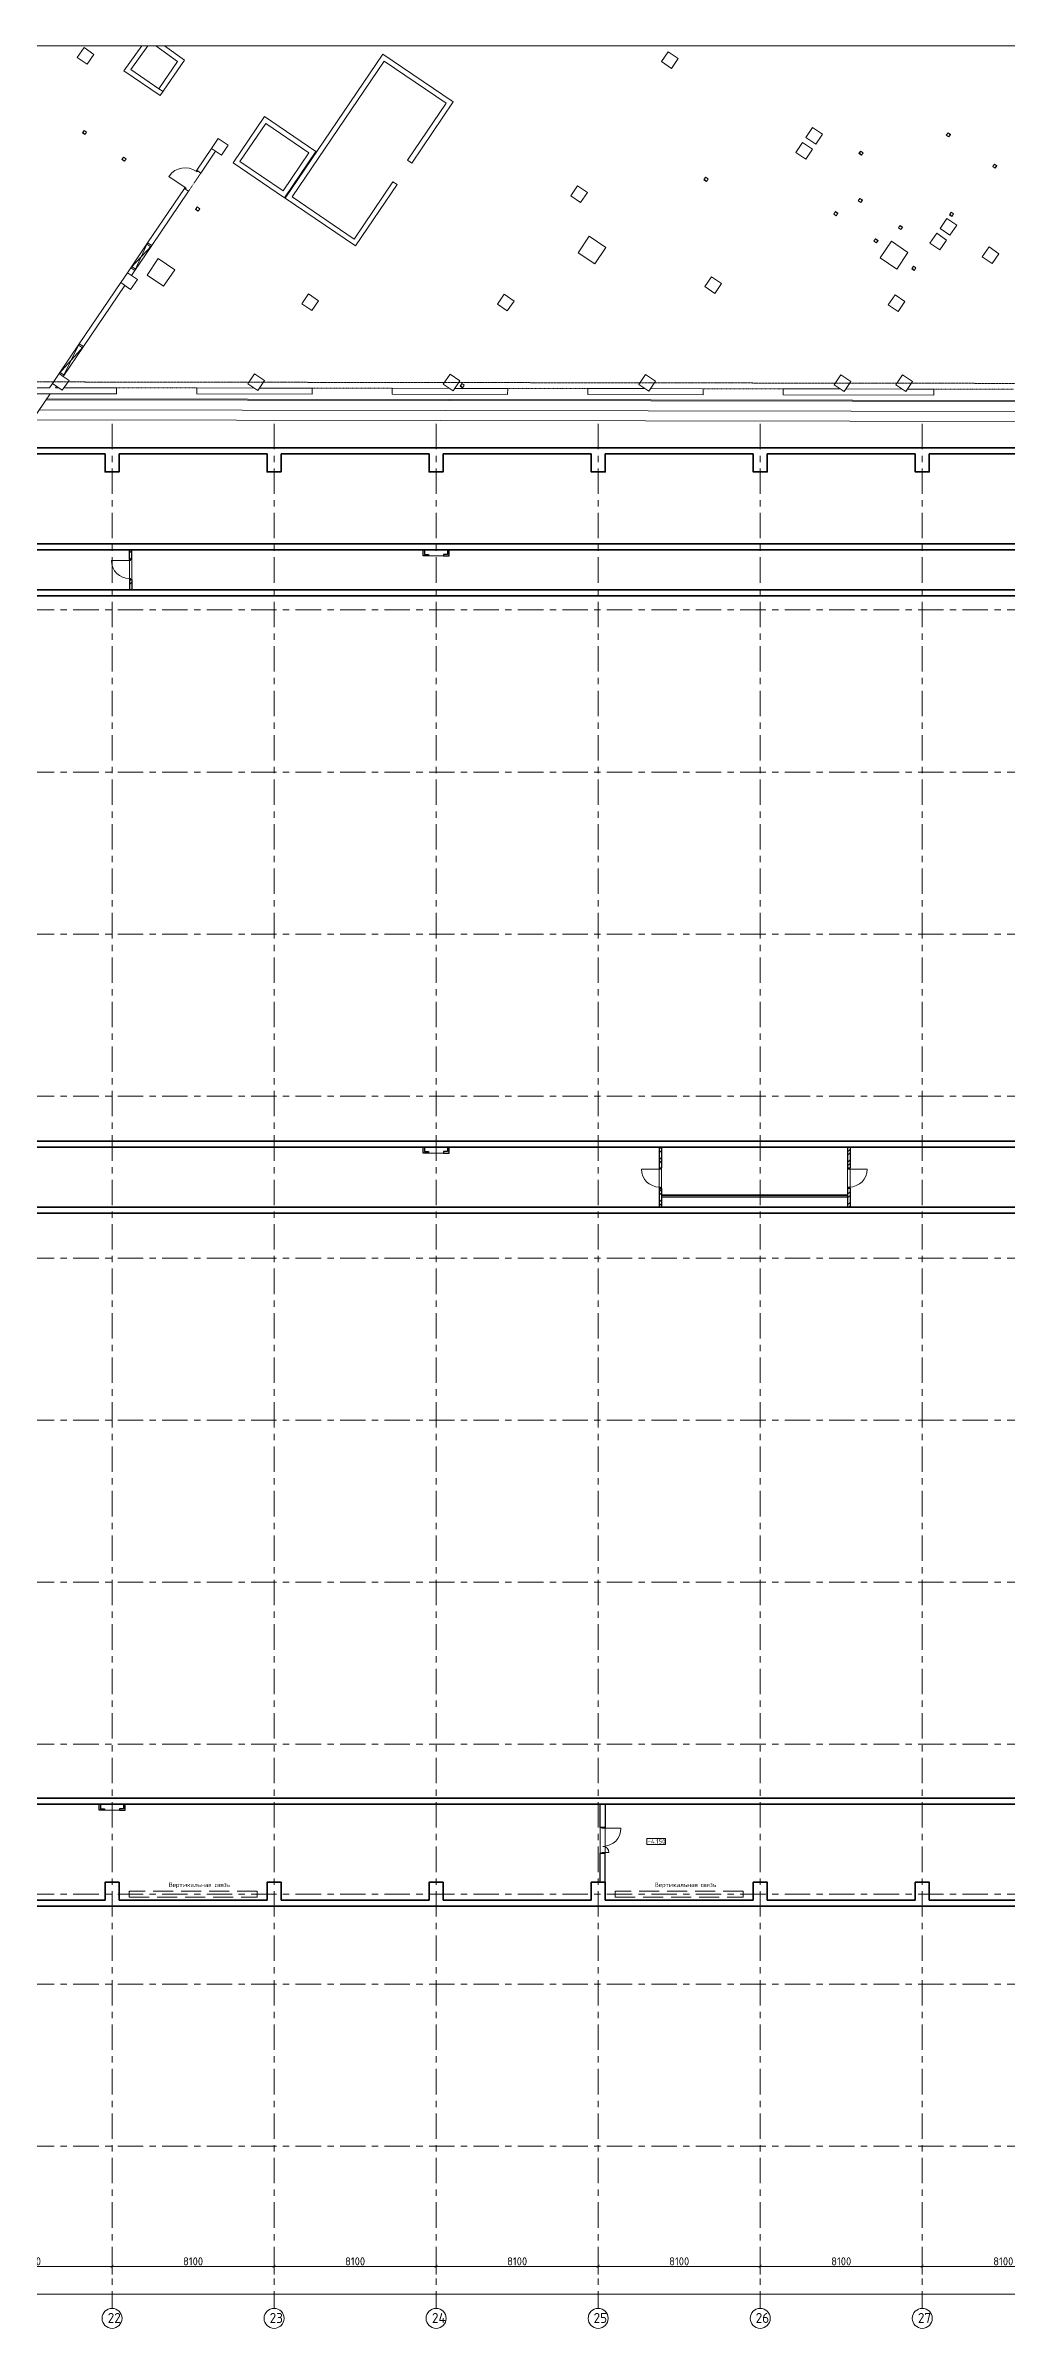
# Model space of a CAD drawing. Header units: millimetres. Extents: x -813692 to 807431, y 0 to 1813163.
# Drawn here: x -76926 to -28907, y 774278 to 888386 of the extents above; entities that cross this region are included whole.
import ezdxf

# ---------------------------------------------------------------- set-up
doc = ezdxf.new("R2010")
doc.units = ezdxf.units.MM
for name, pattern in [('__Линия сетки__ш12_5 п3_0 ш3_0 п3_0_', [21.5, 12.5, -3, 3, -3]), ('KRST_Штрих__ш0_5 п0_5_', [1.0584, 0.5292, -0.5292]), ('KRST_Штрих__ш3_0 п3_0_', [6, 3, -3]), ('ГОСТ 2.303 4', [7, 5, -2, 0]), ('Линия сетки', [22.225, 12.7, -3.175, 3.175, -3.175])]:
    doc.linetypes.add(name, pattern=pattern)
for name, color, linetype, lineweight in [('A-ANNO-DIMS', 7, 'Continuous', 9), ('KR_0.35', 252, 'Continuous', 35), ('KR_punk', 252, 'ГОСТ 2.303 4', 0), ('S-GRID', 252, 'Continuous', 9), ('АР_двери', 252, 'Continuous', 0), ('АР_кирпич120', 252, 'Continuous', 30), ('АР_кирпич250', 252, 'Continuous', 30), ('АР_кирпичные перегородки 120', 252, 'Continuous', 30), ('АР_монолит', 252, 'Continuous', 50), ('АР_Отметка на плане', 252, 'Continuous', 15), ('АР_Площади', 252, 'Continuous', 0), ('АР_тонкая линия', 252, 'Continuous', 5)]:
    doc.layers.add(name, color=color, linetype=linetype, lineweight=lineweight)
doc.layers.add('АР_обшивка коробов', color=252, linetype='Continuous')
doc.styles.add('GOST 2.304', font='')
doc.styles.get('GOST 2.304').set_extended_font_data('GOST Common')
doc.dimstyles.new('М-200', dxfattribs={"dimtxt": 400, "dimasz": 160, "dimexe": 200, "dimexo": 400, "dimgap": 50, "dimtad": 1, "dimdec": 0, "dimzin": 0, "dimdsep": 46, "dimtxsty": 'GOST 2.304', "dimblk": 'ARCHTICK', "dimcen": 180, "dimdle": 200, "dimadec": 0, "dimazin": 0, "dimtfac": 1, "dimtdec": 0, "dimtmove": 1, "dimatfit": 0, "dimfxl": 1, "dimtolj": 1, "dimtzin": 0, "dimarcsym": 0})
pattern_1 = [(45, (-2041.95, 1181845.07), (-265.16504, 265.16504), []), (45, (-1865.17, 1181845.07), (-265.16504, 265.16504), [])]

# ---------------------------------------------------------------- blocks, each defined once
blk = doc.blocks.new('КР_подвал')
at = {"layer": 'KR_0.35', "ltscale": 200}
for points in [[(2001, 17018), (47620, 84650), (238650, 84650)], [(156000, 84350), (163400, 84350)], [(163400, 84350), (163400, 83450), (164100, 83450), (164100, 84350)], [(164100, 84350), (171500, 84350)], [(171500, 84350), (171500, 83450), (172200, 83450), (172200, 84350)], [(172200, 84350), (179600, 84350)], [(179600, 84350), (179600, 83450), (180300, 83450), (180300, 84350)], [(180300, 84350), (187700, 84350)], [(187700, 84350), (187700, 83450), (188400, 83450), (188400, 84350)], [(188400, 84350), (195800, 84350)], [(195800, 84350), (195800, 83450), (196500, 83450), (196500, 84350)], [(196500, 84350), (203900, 84350)], [(203900, 84350), (203900, 83450), (204600, 83450), (204600, 84350)], [(204600, 84350), (212000, 84350)], [(135200, 79850), (224700, 79850)], [(135200, 79550), (224700, 79550)], [(135200, 75250), (139500, 75250), (139500, 77250), (224700, 77250)], [(139200, 77550), (224700, 77550)], [(134900, 49700), (225000, 49700)], [(135200, 50000), (224700, 50000)], [(62000, 46700), (238600, 46700)], [(62300, 46400), (238300, 46400)], [(62300, 17150), (233501, 17150), (233501, 33250), (238300, 33250)], [(62000, 16850), (233801, 16850)], [(164100, 12050), (164100, 12950), (163400, 12950), (163400, 12050)], [(172200, 12050), (172200, 12950), (171500, 12950), (171500, 12050)], [(180300, 12050), (180300, 12950), (179600, 12950), (179600, 12050)], [(188400, 12050), (188400, 12950), (187700, 12950), (187700, 12050)], [(196500, 12050), (196500, 12950), (195800, 12950), (195800, 12050)], [(204600, 12050), (204600, 12950), (203900, 12950), (203900, 12050)], [(137700, 11750), (222200, 11750)], [(156000, 12050), (163400, 12050)], [(164100, 12050), (171500, 12050)], [(172200, 12050), (179600, 12050)], [(180300, 12050), (187700, 12050)], [(188400, 12050), (195800, 12050)], [(196500, 12050), (203900, 12050)], [(204600, 12050), (212000, 12050)]]:
    blk.add_lwpolyline(points, dxfattribs=at)
at = {"layer": 'KR_punk', "ltscale": 200}
for points in [[(164600, 12200), (171000, 12200), (171000, 12500), (164600, 12500)], [(188900, 12200), (195300, 12200), (195300, 12500), (188900, 12500)]]:
    blk.add_lwpolyline(points, close=True, dxfattribs=at)
at = {"layer": 'АР_тонкая линия', "char_height": 220, "attachment_point": 7, "style": 'GOST 2.304'}
for insert in [(166578, 12654), (190878, 12654)]:
    blk.add_mtext('Вертикальная связь', dxfattribs=dict(at, insert=insert))
blk = doc.blocks.new('_ArchTick')
at = {"color": 0, "linetype": 'ByBlock', "const_width": 0.15}
blk.add_lwpolyline([(-0.5, -0.5), (0.5, 0.5)], dxfattribs=at)
blk = doc.blocks.new('*D54')
at = {"layer": 'A-ANNO-DIMS', "color": 0, "lineweight": -2, "transparency": 16777216}
for p, q in [((-404804, -221203), (-165504, -221203)), ((-404604, -221462), (-404604, -221403)), ((-165704, -221462), (-165704, -221403))]:
    blk.add_line(p, q, dxfattribs=at)
at = {"layer": 'Defpoints', "color": 0, "lineweight": 30, "transparency": 16777216}
for p in [(-404604, -221062), (-165704, -221062), (-165704, -221203)]:
    blk.add_point(p, dxfattribs=at)
at = {"layer": 'A-ANNO-DIMS', "color": 0, "lineweight": -2, "transparency": 16777216, "xscale": 160, "yscale": 160, "zscale": 160, "rotation": 180}
blk.add_blockref('_ArchTick', (-404604, -221203), dxfattribs=at)
at = {"layer": 'A-ANNO-DIMS', "color": 0, "lineweight": -2, "transparency": 16777216, "xscale": 160, "yscale": 160, "zscale": 160}
blk.add_blockref('_ArchTick', (-165704, -221203), dxfattribs=at)
at = {"layer": 'A-ANNO-DIMS', "color": 0, "transparency": 16777216, "insert": (-285154, -220953), "char_height": 400, "width": 850.41, "attachment_point": 5, "style": 'GOST 2.304'}
blk.add_mtext('\\A1;238900', dxfattribs=at)
blk = doc.blocks.new('*D74')
at = {"layer": 'A-ANNO-DIMS', "color": 0, "lineweight": -2, "transparency": 16777216}
for p, q in [((-248904, -219804), (-240404, -219804)), ((-248704, -220206), (-248704, -219604)), ((-240604, -220206), (-240604, -219604))]:
    blk.add_line(p, q, dxfattribs=at)
at = {"layer": 'Defpoints', "color": 0, "lineweight": 30, "transparency": 16777216}
for p in [(-240604, -219804), (-248704, -220606), (-240604, -220606)]:
    blk.add_point(p, dxfattribs=at)
at = {"layer": 'A-ANNO-DIMS', "color": 0, "lineweight": -2, "transparency": 16777216, "xscale": 160, "yscale": 160, "zscale": 160, "rotation": 180}
blk.add_blockref('_ArchTick', (-248704, -219804), dxfattribs=at)
at = {"layer": 'A-ANNO-DIMS', "color": 0, "lineweight": -2, "transparency": 16777216, "xscale": 160, "yscale": 160, "zscale": 160}
blk.add_blockref('_ArchTick', (-240604, -219804), dxfattribs=at)
at = {"layer": 'A-ANNO-DIMS', "color": 0, "transparency": 16777216, "insert": (-244654, -219554), "char_height": 400, "width": 2.79, "attachment_point": 5, "style": 'GOST 2.304'}
blk.add_mtext('\\A1;8100', dxfattribs=at)
blk = doc.blocks.new('*D75')
at = {"layer": 'A-ANNO-DIMS', "color": 0, "lineweight": -2, "transparency": 16777216}
for p, q in [((-240804, -219804), (-232304, -219804)), ((-240604, -220206), (-240604, -219604)), ((-232504, -220206), (-232504, -219604))]:
    blk.add_line(p, q, dxfattribs=at)
at = {"layer": 'Defpoints', "color": 0, "lineweight": 30, "transparency": 16777216}
for p in [(-232504, -219804), (-240604, -220606), (-232504, -220606)]:
    blk.add_point(p, dxfattribs=at)
at = {"layer": 'A-ANNO-DIMS', "color": 0, "lineweight": -2, "transparency": 16777216, "xscale": 160, "yscale": 160, "zscale": 160, "rotation": 180}
blk.add_blockref('_ArchTick', (-240604, -219804), dxfattribs=at)
at = {"layer": 'A-ANNO-DIMS', "color": 0, "lineweight": -2, "transparency": 16777216, "xscale": 160, "yscale": 160, "zscale": 160}
blk.add_blockref('_ArchTick', (-232504, -219804), dxfattribs=at)
at = {"layer": 'A-ANNO-DIMS', "color": 0, "transparency": 16777216, "insert": (-236554, -219554), "char_height": 400, "width": 2.79, "attachment_point": 5, "style": 'GOST 2.304'}
blk.add_mtext('\\A1;8100', dxfattribs=at)
blk = doc.blocks.new('*D76')
at = {"layer": 'A-ANNO-DIMS', "color": 0, "lineweight": -2, "transparency": 16777216}
for p, q in [((-232704, -219804), (-224204, -219804)), ((-232504, -220206), (-232504, -219604)), ((-224404, -220206), (-224404, -219604))]:
    blk.add_line(p, q, dxfattribs=at)
at = {"layer": 'Defpoints', "color": 0, "lineweight": 30, "transparency": 16777216}
for p in [(-224404, -219804), (-232504, -220606), (-224404, -220606)]:
    blk.add_point(p, dxfattribs=at)
at = {"layer": 'A-ANNO-DIMS', "color": 0, "lineweight": -2, "transparency": 16777216, "xscale": 160, "yscale": 160, "zscale": 160, "rotation": 180}
blk.add_blockref('_ArchTick', (-232504, -219804), dxfattribs=at)
at = {"layer": 'A-ANNO-DIMS', "color": 0, "lineweight": -2, "transparency": 16777216, "xscale": 160, "yscale": 160, "zscale": 160}
blk.add_blockref('_ArchTick', (-224404, -219804), dxfattribs=at)
at = {"layer": 'A-ANNO-DIMS', "color": 0, "transparency": 16777216, "insert": (-228454, -219554), "char_height": 400, "width": 2.79, "attachment_point": 5, "style": 'GOST 2.304'}
blk.add_mtext('\\A1;8100', dxfattribs=at)
blk = doc.blocks.new('*D77')
at = {"layer": 'A-ANNO-DIMS', "color": 0, "lineweight": -2, "transparency": 16777216}
for p, q in [((-224604, -219804), (-216104, -219804)), ((-224404, -220206), (-224404, -219604)), ((-216304, -220206), (-216304, -219604))]:
    blk.add_line(p, q, dxfattribs=at)
at = {"layer": 'Defpoints', "color": 0, "lineweight": 30, "transparency": 16777216}
for p in [(-216304, -219804), (-224404, -220606), (-216304, -220606)]:
    blk.add_point(p, dxfattribs=at)
at = {"layer": 'A-ANNO-DIMS', "color": 0, "lineweight": -2, "transparency": 16777216, "xscale": 160, "yscale": 160, "zscale": 160, "rotation": 180}
blk.add_blockref('_ArchTick', (-224404, -219804), dxfattribs=at)
at = {"layer": 'A-ANNO-DIMS', "color": 0, "lineweight": -2, "transparency": 16777216, "xscale": 160, "yscale": 160, "zscale": 160}
blk.add_blockref('_ArchTick', (-216304, -219804), dxfattribs=at)
at = {"layer": 'A-ANNO-DIMS', "color": 0, "transparency": 16777216, "insert": (-220354, -219554), "char_height": 400, "width": 2.79, "attachment_point": 5, "style": 'GOST 2.304'}
blk.add_mtext('\\A1;8100', dxfattribs=at)
blk = doc.blocks.new('*D78')
at = {"layer": 'A-ANNO-DIMS', "color": 0, "lineweight": -2, "transparency": 16777216}
for p, q in [((-216504, -219804), (-208004, -219804)), ((-216304, -220206), (-216304, -219604)), ((-208204, -220206), (-208204, -219604))]:
    blk.add_line(p, q, dxfattribs=at)
at = {"layer": 'Defpoints', "color": 0, "lineweight": 30, "transparency": 16777216}
for p in [(-208204, -219804), (-216304, -220606), (-208204, -220606)]:
    blk.add_point(p, dxfattribs=at)
at = {"layer": 'A-ANNO-DIMS', "color": 0, "lineweight": -2, "transparency": 16777216, "xscale": 160, "yscale": 160, "zscale": 160, "rotation": 180}
blk.add_blockref('_ArchTick', (-216304, -219804), dxfattribs=at)
at = {"layer": 'A-ANNO-DIMS', "color": 0, "lineweight": -2, "transparency": 16777216, "xscale": 160, "yscale": 160, "zscale": 160}
blk.add_blockref('_ArchTick', (-208204, -219804), dxfattribs=at)
at = {"layer": 'A-ANNO-DIMS', "color": 0, "transparency": 16777216, "insert": (-212254, -219554), "char_height": 400, "width": 2.79, "attachment_point": 5, "style": 'GOST 2.304'}
blk.add_mtext('\\A1;8100', dxfattribs=at)
blk = doc.blocks.new('*D79')
at = {"layer": 'A-ANNO-DIMS', "color": 0, "lineweight": -2, "transparency": 16777216}
for p, q in [((-208404, -219804), (-199904, -219804)), ((-208204, -220206), (-208204, -219604)), ((-200104, -220206), (-200104, -219604))]:
    blk.add_line(p, q, dxfattribs=at)
at = {"layer": 'Defpoints', "color": 0, "lineweight": 30, "transparency": 16777216}
for p in [(-200104, -219804), (-208204, -220606), (-200104, -220606)]:
    blk.add_point(p, dxfattribs=at)
at = {"layer": 'A-ANNO-DIMS', "color": 0, "lineweight": -2, "transparency": 16777216, "xscale": 160, "yscale": 160, "zscale": 160, "rotation": 180}
blk.add_blockref('_ArchTick', (-208204, -219804), dxfattribs=at)
at = {"layer": 'A-ANNO-DIMS', "color": 0, "lineweight": -2, "transparency": 16777216, "xscale": 160, "yscale": 160, "zscale": 160}
blk.add_blockref('_ArchTick', (-200104, -219804), dxfattribs=at)
at = {"layer": 'A-ANNO-DIMS', "color": 0, "transparency": 16777216, "insert": (-204154, -219554), "char_height": 400, "width": 2.79, "attachment_point": 5, "style": 'GOST 2.304'}
blk.add_mtext('\\A1;8100', dxfattribs=at)
blk = doc.blocks.new('*D80')
at = {"layer": 'A-ANNO-DIMS', "color": 0, "lineweight": -2, "transparency": 16777216}
for p, q in [((-200304, -219804), (-191804, -219804)), ((-200104, -220206), (-200104, -219604)), ((-192004, -220206), (-192004, -219604))]:
    blk.add_line(p, q, dxfattribs=at)
at = {"layer": 'Defpoints', "color": 0, "lineweight": 30, "transparency": 16777216}
for p in [(-192004, -219804), (-200104, -220606), (-192004, -220606)]:
    blk.add_point(p, dxfattribs=at)
at = {"layer": 'A-ANNO-DIMS', "color": 0, "lineweight": -2, "transparency": 16777216, "xscale": 160, "yscale": 160, "zscale": 160, "rotation": 180}
blk.add_blockref('_ArchTick', (-200104, -219804), dxfattribs=at)
at = {"layer": 'A-ANNO-DIMS', "color": 0, "lineweight": -2, "transparency": 16777216, "xscale": 160, "yscale": 160, "zscale": 160}
blk.add_blockref('_ArchTick', (-192004, -219804), dxfattribs=at)
at = {"layer": 'A-ANNO-DIMS', "color": 0, "transparency": 16777216, "insert": (-196054, -219554), "char_height": 400, "width": 2.79, "attachment_point": 5, "style": 'GOST 2.304'}
blk.add_mtext('\\A1;8100', dxfattribs=at)
blk = doc.blocks.new('Д-1300-ДП-П')
at = {"layer": 'АР_двери'}
for points in [[(-488.5, -185), (-488.5, 715)], [(711.5, -185), (711.5, 115)], [(-488.5, -185), (-538.5, -185), (-538.5, -235), (-488.5, -235), (-488.5, -185)], [(761.5, -185), (711.5, -185), (711.5, -235), (761.5, -235), (761.5, -185)]]:
    blk.add_lwpolyline(points, dxfattribs=at)
for centre, radius, start, end in [((-488.5, -185), 900, 0, 90), ((711.5, -185), 300, 90, 180)]:
    blk.add_arc(centre, radius, start, end, dxfattribs=at)
blk = doc.blocks.new('Д-1000-ОП-Л')
at = {"layer": 'АР_двери'}
for points in [[(-318.5, -560), (-318.5, 340)], [(-1268.5, -560), (-1218.5, -560), (-1218.5, -610), (-1268.5, -610), (-1268.5, -560)], [(-318.5, -560), (-268.5, -560), (-268.5, -610), (-318.5, -610), (-318.5, -560)]]:
    blk.add_lwpolyline(points, dxfattribs=at)
blk.add_arc((-318.5, -560), 900, 90, 180, dxfattribs=at)
blk = doc.blocks.new('Д-1000-ОП-П')
at = {"layer": 'АР_двери'}
for points in [[(-1699.5, -550), (-1699.5, 350)], [(-1699.5, -550), (-1749.5, -550), (-1749.5, -600), (-1699.5, -600), (-1699.5, -550)], [(-749.5, -550), (-799.5, -550), (-799.5, -600), (-749.5, -600), (-749.5, -550)]]:
    blk.add_lwpolyline(points, dxfattribs=at)
blk.add_arc((-1699.5, -550), 900, 0, 90, dxfattribs=at)
blk = doc.blocks.new('Оси200')
at = {"layer": 'S-GRID', "linetype": 'Линия сетки', "ltscale": 100}
for points in [[(-240603.6, -127703.3), (-240603.8, -221903.3)], [(-232503.6, -127703.3), (-232503.8, -221903.3)], [(-224403.6, -127703.3), (-224403.8, -221903.3)], [(-216303.6, -127703.3), (-216303.8, -221903.3)], [(-208203.6, -127703.3), (-208203.8, -221903.3)], [(-200103.6, -127703.3), (-200103.8, -221903.3)], [(-165703.8, -128903.8), (-412703.7, -128903.3)], [(-165703.8, -137003.8), (-412703.7, -137003.3)], [(-165703.8, -145104.1), (-412703.7, -145103.6)], [(-165703.8, -153204.1), (-412703.7, -153203.6)], [(-165703.8, -161304.1), (-412703.7, -161303.6)], [(-165703.8, -169404.1), (-412703.7, -169403.6)], [(-165703.8, -177504.1), (-412703.7, -177503.6)], [(-165703.8, -185604.1), (-412703.7, -185603.6)], [(-165703.8, -193704.1), (-412703.7, -193703.6)], [(-165703.8, -201204.1), (-412703.7, -201203.6)], [(-165703.8, -205704.1), (-412703.7, -205703.6)], [(-165703.8, -213803.7), (-412703.7, -213803.6)]]:
    blk.add_lwpolyline(points, dxfattribs=at)
at = {"layer": 'S-GRID'}
for centre in [(-240603.8, -222403.6), (-232503.8, -222403.6), (-224403.8, -222403.6), (-216303.8, -222403.6), (-208203.8, -222403.6), (-200103.8, -222403.6)]:
    blk.add_circle(centre, 500, dxfattribs=at)
at = {"layer": 'S-GRID', "char_height": 500, "attachment_point": 5, "rotation": 359.9, "style": 'GOST 2.304'}
for s, insert in [('22', (-240493.3, -222384)), ('23', (-232393.3, -222383.9)), ('24', (-224268.3, -222384)), ('25', (-216193.3, -222383.9)), ('26', (-208093.3, -222384)), ('27', (-199992, -222383.9))]:
    blk.add_mtext(s, dxfattribs=dict(at, insert=insert))
at = {"layer": 'A-ANNO-DIMS'}
for base, p1, p2, picture, middle in [((-240603.8, -219803.6), (-248703.8, -220606.3), (-240603.8, -220606.3), '*D74', (-244653.8, -219553.6)), ((-232503.8, -219803.6), (-240603.8, -220606.3), (-232503.8, -220606.3), '*D75', (-236553.8, -219553.6)), ((-224403.8, -219803.6), (-232503.8, -220606.3), (-224403.8, -220606.3), '*D76', (-228453.8, -219553.6)), ((-216303.8, -219803.6), (-224403.8, -220606.4), (-216303.8, -220606.4), '*D77', (-220353.8, -219553.6)), ((-208203.8, -219803.6), (-216303.8, -220606.4), (-208203.8, -220606.4), '*D78', (-212253.8, -219553.6)), ((-200103.8, -219803.7), (-208203.8, -220606.4), (-200103.8, -220606.4), '*D79', (-204153.8, -219553.7)), ((-192003.8, -219803.7), (-200103.8, -220606.4), (-192003.8, -220606.4), '*D80', (-196053.8, -219553.7)), ((-165703.8, -221203.3), (-404603.8, -221061.9), (-165703.8, -221062.3), '*D54', (-285153.8, -220953.3))]:
    dim = blk.add_linear_dim(base=base, p1=p1, p2=p2, dimstyle='М-200', dxfattribs=at)
    dim.commit()
    dim.dimension.update_dxf_attribs({"geometry": picture, "text_midpoint": middle})

msp = doc.modelspace()

# ---------------------------------------------------------------- hatches: boundary and pattern name
at = {"layer": 'АР_кирпичные перегородки 120', "lineweight": 0}
h = msp.add_hatch(dxfattribs=at)
h.set_pattern_fill('ANSI32', color=256, scale=1000)
h.set_pattern_definition([(45, (-1241.95, 1181845.07), (-265.16504, 265.16504), []), (45, (-1065.17, 1181845.07), (-265.16504, 265.16504), [])])
h.paths.add_polyline_path([(-72620.1, 861692.3), (-72740.1, 861692.3), (-72740.1, 861177.6), (-72620.1, 861177.6)])
h.paths.add_polyline_path([(-72620.1, 863177.6), (-72740.1, 863177.6), (-72740.1, 862692.3), (-72690.1, 862692.3), (-72620.1, 862692.3)])
h = msp.add_hatch(dxfattribs=at)
h.set_pattern_fill('ANSI32', color=256, scale=1000)
h.set_pattern_definition(pattern_1)
h.paths.add_polyline_path([(-46138.7, 831267.6), (-46258.7, 831267.6), (-46258.7, 830327.6), (-46138.7, 830327.6)])
h.paths.add_polyline_path([(-46138.7, 833327.6), (-46258.7, 833327.6), (-46258.7, 832297.6), (-46138.7, 832297.6)])
h = msp.add_hatch(dxfattribs=at)
h.set_pattern_fill('ANSI32', color=256, scale=1000)
h.set_pattern_definition(pattern_1)
h.paths.add_polyline_path([(-36838.9, 832297.6), (-36718.9, 832297.6), (-36718.9, 833327.6), (-36838.9, 833327.6)])
h.paths.add_polyline_path([(-36718.9, 831267.6), (-36838.9, 831267.6), (-36838.9, 830327.7), (-36718.9, 830327.7)])
at = {"layer": 'АР_тонкая линия'}
for points in [[(-31698.6, 883946.5), (-31822.8, 884030.6), (-31733.3, 883939.8), (-31782.7, 883822.3)], [(-29381.5, 882378.5), (-29505.7, 882462.6), (-29416.2, 882371.8), (-29465.5, 882254.3)], [(-37328.8, 880009), (-37453, 880093.1), (-37363.5, 880002.3), (-37412.9, 879884.8)], [(-36097.6, 880669.9), (-36221.8, 880754), (-36132.3, 880663.3), (-36181.6, 880545.7)], [(-35316.3, 878647.1), (-35440.5, 878731.2), (-35351, 878640.4), (-35400.3, 878522.9)], [(-34093.6, 879313.9), (-34217.8, 879397.9), (-34128.3, 879307.2), (-34177.6, 879189.6)]]:
    msp.add_hatch(color=256, dxfattribs=at).paths.add_polyline_path(points, flags=0)

# ---------------------------------------------------------------- linework, layer by layer
at = {"layer": 'АР_кирпич120', "color": 1}
for p, q in [((-46258.7, 833327.6), (-46258.7, 832297.6)), ((-46138.7, 833327.6), (-46138.7, 832297.6)), ((-36838.9, 832297.6), (-36718.9, 832297.6)), ((-46258.7, 831267.6), (-46258.7, 830327.6)), ((-46138.7, 831267.6), (-46138.7, 830327.6)), ((-36838.9, 831267.6), (-36718.9, 831267.6))]:
    msp.add_line(p, q, dxfattribs=at)
at = {"layer": 'АР_кирпич120'}
for points in [[(-72740.1, 862692.3), (-72740.1, 863177.6)], [(-72620.1, 862692.3), (-72740.1, 862692.3)], [(-72620.1, 862692.3), (-72620.1, 863177.6)], [(-72740.1, 861692.3), (-72740.1, 861177.6)], [(-72740.1, 861692.3), (-72620.1, 861692.3)], [(-72620.1, 861692.3), (-72620.1, 861177.6)]]:
    msp.add_lwpolyline(points, dxfattribs=at)
at = {"layer": 'АР_кирпич120', "color": 1}
for points in [[(-46258.7, 832297.6), (-46138.7, 832297.6)], [(-46258.7, 831267.6), (-46138.7, 831267.6)]]:
    msp.add_lwpolyline(points, dxfattribs=at)
at = {"layer": 'АР_кирпич250'}
for p, q in [((-49208.7, 796577.6), (-49208.7, 798027.6)), ((-49208.7, 798027.6), (-48958.7, 798027.6)), ((-48958.7, 796577.6), (-48958.7, 798027.6))]:
    msp.add_line(p, q, dxfattribs=at)
msp.add_lwpolyline([(-49208.7, 800477.6), (-48958.7, 800477.6), (-48958.7, 799317.6), (-49208.7, 799317.6)], close=True, dxfattribs=at)
at = {"layer": 'АР_кирпичные перегородки 120'}
for points in [[(-36838.9, 833327.6), (-36838.9, 832297.6)], [(-36718.9, 833327.6), (-36718.9, 832297.6)], [(-36838.9, 831267.6), (-36838.9, 830327.7)], [(-36718.9, 831267.6), (-36718.9, 830327.7)]]:
    msp.add_lwpolyline(points, dxfattribs=at)
at = {"layer": 'АР_обшивка коробов', "lineweight": 30}
for points in [[(-57783.7, 862877.6), (-58058.7, 862877.6), (-58058.7, 863177.7), (-57983.7, 863177.7), (-57983.7, 862952.7), (-57783.7, 862952.7), (-57783.7, 862877.6)], [(-57033.9, 862877.6), (-56758.9, 862877.6), (-56758.9, 863177.7), (-56833.9, 863177.7), (-56833.9, 862952.7), (-57033.9, 862952.7), (-57033.9, 862877.6)], [(-57783.5, 833027.6), (-58058.5, 833027.6), (-58058.5, 833327.7), (-57983.5, 833327.7), (-57983.5, 833102.7), (-57783.5, 833102.7), (-57783.5, 833027.6)], [(-57033.8, 833027.6), (-56758.8, 833027.6), (-56758.8, 833327.7), (-56833.8, 833327.7), (-56833.8, 833102.7), (-57033.8, 833102.7), (-57033.8, 833027.6)], [(-73983.6, 800177.6), (-74258.6, 800177.6), (-74258.6, 800477.7), (-74183.6, 800477.7), (-74183.6, 800252.7), (-73983.6, 800252.7), (-73983.6, 800177.6)], [(-73233.8, 800177.6), (-72958.8, 800177.6), (-72958.8, 800477.7), (-73033.8, 800477.7), (-73033.8, 800252.7), (-73233.8, 800252.7), (-73233.8, 800177.6)]]:
    msp.add_lwpolyline(points, dxfattribs=at)
at = {"layer": 'АР_обшивка коробов'}
for points in [[(-36839, 830927.6), (-46138.7, 830927.6)], [(-36839, 830915.1), (-46138.7, 830915.1)], [(-36839, 830902.6), (-46138.7, 830902.6)], [(-36839, 830827.6), (-46138.7, 830827.6)]]:
    msp.add_lwpolyline(points, dxfattribs=at)
at = {"layer": 'АР_Отметка на плане'}
msp.add_lwpolyline([(-46878.8, 798764.3), (-45939.1, 798764.3), (-45939.1, 798465.1), (-46878.8, 798465.1)], close=True, dxfattribs=at)
at = {"layer": 'АР_Площади', "ltscale": 0.5}
for points in [[(-102158.7, 863177.6), (-72740.1, 863177.6), (-72740.1, 861177.7), (-102158.7, 861177.7)], [(-72620.1, 863177.6), (-58058.7, 863177.7), (-58058.7, 862877.6), (-56758.9, 862877.6), (-56758.9, 863177.6), (-12658.6, 863177.6), (-12658.6, 861177.7), (-72620.1, 861177.7)], [(-105458.7, 833327.6), (-58058.5, 833327.6), (-58058.5, 833027.6), (-56758.8, 833027.6), (-56758.8, 833327.6), (-46258.7, 833327.6), (-46258.7, 830327.7), (-105458.7, 830327.7)], [(-46138.7, 833327.6), (-36839, 833327.6), (-36839, 830927.6), (-46138.7, 830927.6)], [(-36718.9, 833327.6), (-15558.5, 833327.6), (-15558.5, 833027.2), (-14258.8, 833027.2), (-14258.8, 833327.4), (991.3, 833327.6), (991.3, 830327.6), (-36718.9, 830327.6)]]:
    msp.add_lwpolyline(points, close=True, dxfattribs=at)
for points in [[(-102908.7, 800477.6), (-74258.6, 800477.7), (-74258.6, 800177.6), (-72958.8, 800177.6), (-72958.8, 800477.7), (-49208.7, 800477.6), (-49208.7, 796577.6), (-49658.6, 796577.6), (-49658.7, 795677.7), (-57058.7, 795677.7), (-57058.7, 796577.6), (-57758.6, 796577.6), (-57758.6, 795677.7), (-65158.6, 795677.7), (-65158.7, 796577.6), (-65858.6, 796577.6), (-65858.7, 795677.6), (-73258.6, 795677.6), (-73258.7, 796577.6), (-73958.6, 796577.6), (-73958.7, 795677.6), (-81358.6, 795677.7)], [(-48958.6, 795677.7), (-48958.6, 800477.6), (-25658.6, 800477.7)], [(-25358.7, 795677.7), (-32758.7, 795677.6), (-32758.7, 796577.6), (-33458.6, 796577.6), (-33458.7, 795677.7), (-40858.6, 795677.7), (-40858.6, 796577.6), (-41558.6, 796577.7), (-41558.7, 795677.6), (-48958.6, 795677.7)]]:
    msp.add_lwpolyline(points, dxfattribs=at)
at = {"layer": 'АР_тонкая линия'}
for p, q in [((-145034.3, 888370.4), (3541.9, 888386.5)), ((-75345.9, 887789.2), (-75009.6, 888286.1)), ((-75345.9, 887789.2), (-74849, 887452.9)), ((-75009.6, 888286.1), (-74512.7, 887949.8)), ((-74849, 887452.9), (-74512.7, 887949.8)), ((-72127.3, 888378.3), (-73020.7, 887121.3)), ((-72673.6, 887188.2), (-71815.4, 888378.3)), ((-71417.5, 888378.4), (-70340.9, 887602)), ((-69993.8, 887669), (-70991.9, 888378.4)), ((-64952, 880755.7), (-60076.2, 887961)), ((-60076.2, 887961), (-56556.4, 885579.2)), ((-45805.4, 888084.3), (-46141.6, 887587.4)), ((-45308.5, 887748.1), (-45805.4, 888084.3)), ((-71198.7, 885888.3), (-73020.7, 887121.3)), ((-72673.6, 887188.2), (-71265.6, 886235.5)), ((-71265.6, 886235.5), (-70340.9, 887602)), ((-69993.8, 887669), (-71198.7, 885888.3)), ((-60009.3, 887613.9), (-64604.9, 880822.6)), ((-56903.5, 885512.2), (-60009.3, 887613.9)), ((-46141.6, 887587.4), (-45644.7, 887251.2)), ((-45644.7, 887251.2), (-45308.5, 887748.1)), ((-71265.6, 886235.5), (-71265.6, 886235.5)), ((-71058.6, 886095.4), (-71265.6, 886235.5)), ((-56903.5, 885512.2), (-58837, 882655)), ((-56556.4, 885579.2), (-58630, 882514.9)), ((-67560.8, 882521.1), (-65991.6, 884840)), ((-65924.7, 884492.9), (-67213.7, 882588)), ((-65991.6, 884840), (-63424.2, 883102.7)), ((-63771.4, 883035.7), (-65924.7, 884492.9)), ((-75003.6, 884146.5), (-75087.6, 884022.3)), ((-75003.6, 884146.5), (-75087.6, 884022.3)), ((-75087.6, 884022.3), (-74963.4, 883938.2)), ((-75087.6, 884022.3), (-74963.4, 883938.2)), ((-75003.6, 884146.5), (-75052.9, 884028.9)), ((-75052.9, 884028.9), (-75003.6, 884146.5)), ((-75052.9, 884028.9), (-74963.4, 883938.2)), ((-74963.4, 883938.2), (-75052.9, 884028.9)), ((-74879.3, 884062.4), (-75003.6, 884146.5)), ((-74879.3, 884062.4), (-75003.6, 884146.5)), ((-74963.4, 883938.2), (-74879.3, 884062.4)), ((-74963.4, 883938.2), (-74879.3, 884062.4)), ((-68637.5, 883249.6), (-69374.5, 882160.6)), ((-68301.2, 883746.6), (-68637.5, 883249.6)), ((-68637.5, 883249.6), (-68140.6, 882913.4)), ((-67804.3, 883410.3), (-68301.2, 883746.6)), ((-68140.6, 882913.4), (-67804.3, 883410.3)), ((-39097, 883544.8), (-39433.2, 883047.9)), ((-38600.1, 883208.6), (-39097, 883544.8)), ((-38936.3, 882711.6), (-38600.1, 883208.6)), ((-38592.6, 884290.2), (-38928.8, 883793.3)), ((-38928.8, 883793.3), (-38431.9, 883457)), ((-38095.7, 883953.9), (-38592.6, 884290.2)), ((-38431.9, 883457), (-38095.7, 883953.9)), ((-31822.8, 884030.6), (-31906.9, 883906.4)), ((-31906.9, 883906.4), (-31782.7, 883822.3)), ((-31698.6, 883946.5), (-31822.8, 884030.6)), ((-31782.7, 883822.3), (-31698.6, 883946.5)), ((-73032.5, 882812.6), (-73116.5, 882688.4)), ((-73032.5, 882812.6), (-73116.5, 882688.4)), ((-73116.5, 882688.4), (-72992.3, 882604.4)), ((-73116.5, 882688.4), (-72992.3, 882604.4)), ((-73032.5, 882812.6), (-73081.8, 882695.1)), ((-73081.8, 882695.1), (-73032.5, 882812.6)), ((-73081.8, 882695.1), (-72992.3, 882604.4)), ((-72992.3, 882604.4), (-73081.8, 882695.1)), ((-72908.2, 882728.6), (-73032.5, 882812.6)), ((-72908.2, 882728.6), (-73032.5, 882812.6)), ((-72992.3, 882604.4), (-72908.2, 882728.6)), ((-72992.3, 882604.4), (-72908.2, 882728.6)), ((-69408.1, 882110.9), (-69374.5, 882160.6)), ((-69385.7, 882144), (-69408.1, 882110.9)), ((-69408.1, 882110.9), (-69358.4, 882077.2)), ((-69374.5, 882160.6), (-69385.7, 882144)), ((-69336, 882110.4), (-69385.7, 882144)), ((-69385.7, 882144), (-69336, 882110.4)), ((-69374.5, 882160.6), (-69167.4, 882020.4)), ((-69358.4, 882077.2), (-69336, 882110.4)), ((-69336, 882110.4), (-69324.8, 882126.9)), ((-69167.4, 882020.4), (-68430.4, 883109.5)), ((-64993.4, 880783.7), (-67560.8, 882521.1)), ((-67213.7, 882588), (-65060.4, 881130.9)), ((-65060.4, 881130.9), (-63771.4, 883035.7)), ((-63424.2, 883102.7), (-64993.4, 880783.7)), ((-58630, 882514.9), (-58837, 882655)), ((-39433.2, 883047.9), (-38936.3, 882711.6)), ((-36188.7, 883115.1), (-36272.7, 882990.9)), ((-36188.7, 883115.1), (-36272.7, 882990.9)), ((-36272.7, 882990.9), (-36148.5, 882906.8)), ((-36272.7, 882990.9), (-36148.5, 882906.8)), ((-36188.7, 883115.1), (-36238, 882997.5)), ((-36238, 882997.5), (-36188.7, 883115.1)), ((-36238, 882997.5), (-36148.5, 882906.8)), ((-36148.5, 882906.8), (-36238, 882997.5)), ((-36064.4, 883031), (-36188.7, 883115.1)), ((-36064.4, 883031), (-36188.7, 883115.1)), ((-36148.5, 882906.8), (-36064.4, 883031)), ((-36148.5, 882906.8), (-36064.4, 883031)), ((-29505.7, 882462.6), (-29589.7, 882338.4)), ((-29589.7, 882338.4), (-29465.5, 882254.3)), ((-29381.5, 882378.5), (-29505.7, 882462.6)), ((-29465.5, 882254.3), (-29381.5, 882378.5)), ((-69990.9, 881249.5), (-71832, 878528.9)), ((-69783.9, 881109.4), (-71624.9, 878388.8)), ((-69957.3, 881299.2), (-70769, 881848.5)), ((-69957.3, 881299.2), (-69990.9, 881249.5)), ((-69979.7, 881266.1), (-69990.9, 881249.5)), ((-69990.9, 881249.5), (-69783.9, 881109.4)), ((-69957.3, 881299.2), (-69979.7, 881266.1)), ((-69979.7, 881266.1), (-69930, 881232.5)), ((-69930, 881232.5), (-69979.7, 881266.1)), ((-69907.6, 881265.6), (-69957.3, 881299.2)), ((-69941.3, 881215.9), (-69930, 881232.5)), ((-69930, 881232.5), (-69907.6, 881265.6)), ((-59565.6, 881578.3), (-61499.1, 878721)), ((-61432.2, 878373.9), (-59358.6, 881438.2)), ((-59358.6, 881438.2), (-59565.6, 881578.3)), ((-50344.9, 881375.9), (-50681.2, 880879)), ((-49848, 881039.7), (-50344.9, 881375.9)), ((-50184.2, 880542.7), (-49848, 881039.7)), ((-43937.8, 881809.7), (-44021.9, 881685.5)), ((-43937.8, 881809.7), (-44021.9, 881685.5)), ((-44021.9, 881685.5), (-43897.7, 881601.4)), ((-44021.9, 881685.5), (-43897.7, 881601.4)), ((-43937.8, 881809.7), (-43987.2, 881692.2)), ((-43987.2, 881692.2), (-43937.8, 881809.7)), ((-43987.2, 881692.2), (-43897.7, 881601.4)), ((-43897.7, 881601.4), (-43987.2, 881692.2)), ((-43813.6, 881725.6), (-43937.8, 881809.7)), ((-43813.6, 881725.6), (-43937.8, 881809.7)), ((-43897.7, 881601.4), (-43813.6, 881725.6)), ((-43897.7, 881601.4), (-43813.6, 881725.6)), ((-69351.1, 880321.5), (-69435.2, 880197.3)), ((-69351.1, 880321.5), (-69435.2, 880197.3)), ((-69435.2, 880197.3), (-69311, 880113.2)), ((-69435.2, 880197.3), (-69311, 880113.2)), ((-69351.1, 880321.5), (-69400.5, 880204)), ((-69400.5, 880204), (-69351.1, 880321.5)), ((-69400.5, 880204), (-69311, 880113.2)), ((-69311, 880113.2), (-69400.5, 880204)), ((-69226.9, 880237.5), (-69351.1, 880321.5)), ((-69226.9, 880237.5), (-69351.1, 880321.5)), ((-69311, 880113.2), (-69226.9, 880237.5)), ((-69311, 880113.2), (-69226.9, 880237.5)), ((-61432.2, 878373.9), (-64952, 880755.7)), ((-64604.9, 880822.6), (-61499.1, 878721)), ((-50681.2, 880879), (-50184.2, 880542.7)), ((-37453, 880093.1), (-37537.1, 879968.8)), ((-37537.1, 879968.8), (-37412.9, 879884.8)), ((-37328.8, 880009), (-37453, 880093.1)), ((-37412.9, 879884.8), (-37328.8, 880009)), ((-36221.8, 880754), (-36305.9, 880629.8)), ((-36305.9, 880629.8), (-36181.6, 880545.7)), ((-36097.6, 880669.9), (-36221.8, 880754)), ((-36181.6, 880545.7), (-36097.6, 880669.9)), ((-31668.8, 880056.5), (-31752.8, 879932.3)), ((-31668.8, 880056.5), (-31752.8, 879932.3)), ((-31752.8, 879932.3), (-31628.6, 879848.2)), ((-31752.8, 879932.3), (-31628.6, 879848.2)), ((-31668.8, 880056.5), (-31718.1, 879939)), ((-31718.1, 879939), (-31668.8, 880056.5)), ((-31718.1, 879939), (-31628.6, 879848.2)), ((-31628.6, 879848.2), (-31718.1, 879939)), ((-31544.5, 879972.4), (-31668.8, 880056.5)), ((-31544.5, 879972.4), (-31668.8, 880056.5)), ((-31628.6, 879848.2), (-31544.5, 879972.4)), ((-31628.6, 879848.2), (-31544.5, 879972.4)), ((-49752.1, 878861.8), (-50312.5, 878033.6)), ((-48923.9, 878301.3), (-49752.1, 878861.8)), ((-35440.5, 878731.2), (-35524.6, 878607)), ((-35316.3, 878647.1), (-35440.5, 878731.2)), ((-35400.3, 878522.9), (-35316.3, 878647.1)), ((-34217.8, 879397.9), (-34301.9, 879273.7)), ((-34301.9, 879273.7), (-34177.6, 879189.6)), ((-34093.6, 879313.9), (-34217.8, 879397.9)), ((-34177.6, 879189.6), (-34093.6, 879313.9)), ((-32388.6, 879005.3), (-32724.8, 878508.4)), ((-31891.6, 878669), (-32388.6, 879005.3)), ((-32227.9, 878172.1), (-31891.6, 878669)), ((-31884.2, 879750.7), (-32220.4, 879253.8)), ((-32220.4, 879253.8), (-31723.5, 878917.5)), ((-31387.2, 879414.4), (-31884.2, 879750.7)), ((-31723.5, 878917.5), (-31387.2, 879414.4)), ((-71832, 878528.9), (-72672.6, 877286.6)), ((-71832, 878528.9), (-72672.6, 877286.6)), ((-72148.8, 877837.7), (-72672.6, 877286.6)), ((-72672.6, 877286.6), (-72148.8, 877837.7)), ((-72148.8, 877837.7), (-72672.6, 877286.6)), ((-72672.6, 877286.6), (-72148.8, 877837.7)), ((-72465.6, 877146.5), (-71624.9, 878388.8)), ((-72465.6, 877146.5), (-71624.9, 878388.8)), ((-72465.6, 877146.5), (-72148.8, 877837.7)), ((-72148.8, 877837.7), (-72465.6, 877146.5)), ((-72465.6, 877146.5), (-72148.8, 877837.7)), ((-72148.8, 877837.7), (-72465.6, 877146.5)), ((-72148.8, 877837.7), (-71832, 878528.9)), ((-71832, 878528.9), (-72148.8, 877837.7)), ((-72148.8, 877837.7), (-71832, 878528.9)), ((-71832, 878528.9), (-72148.8, 877837.7)), ((-72148.8, 877837.7), (-71624.9, 878388.8)), ((-71624.9, 878388.8), (-72148.8, 877837.7)), ((-72148.8, 877837.7), (-71624.9, 878388.8)), ((-71624.9, 878388.8), (-72148.8, 877837.7)), ((-71669.8, 878322.5), (-71876.8, 878462.6)), ((-71669.8, 878322.5), (-71876.8, 878462.6)), ((-71299.3, 877745.9), (-71859.7, 876917.7)), ((-71624.9, 878388.8), (-71832, 878528.9)), ((-71624.9, 878388.8), (-71832, 878528.9)), ((-70471.1, 877185.4), (-71299.3, 877745.9)), ((-50312.5, 878033.6), (-49484.3, 877473.1)), ((-49484.3, 877473.1), (-48923.9, 878301.3)), ((-35524.6, 878607), (-35400.3, 878522.9)), ((-34651.8, 878604.9), (-35212.2, 877776.7)), ((-35212.2, 877776.7), (-34384, 877216.3)), ((-33823.6, 878044.5), (-34651.8, 878604.9)), ((-34384, 877216.3), (-33823.6, 878044.5)), ((-32724.8, 878508.4), (-32227.9, 878172.1)), ((-29772.3, 878321.6), (-30108.5, 877824.7)), ((-30108.5, 877824.7), (-29611.6, 877488.4)), ((-29275.3, 877985.3), (-29772.3, 878321.6)), ((-29611.6, 877488.4), (-29275.3, 877985.3)), ((-73177, 876541.2), (-75247.1, 873482.1)), ((-72970, 876401.1), (-75040.1, 873342)), ((-72840.8, 877038.1), (-73177, 876541.2)), ((-73177, 876541.2), (-72680.1, 876205)), ((-72672.6, 877286.6), (-72840.8, 877038.1)), ((-72343.8, 876701.9), (-72840.8, 877038.1)), ((-72680.1, 876205), (-72343.8, 876701.9)), ((-72672.6, 877286.6), (-72465.6, 877146.5)), ((-72672.6, 877286.6), (-72465.6, 877146.5)), ((-72465.6, 877146.5), (-72633.7, 876898)), ((-72420.7, 877212.8), (-72627.8, 877352.9)), ((-72420.7, 877212.8), (-72627.8, 877352.9)), ((-71859.7, 876917.7), (-71031.5, 876357.2)), ((-71031.5, 876357.2), (-70471.1, 877185.4)), ((-43636.5, 876836.4), (-43972.7, 876339.5)), ((-43139.6, 876500.1), (-43636.5, 876836.4)), ((-43475.8, 876003.2), (-43139.6, 876500.1)), ((-33554.5, 877359), (-33638.6, 877234.8)), ((-33554.5, 877359), (-33638.6, 877234.8)), ((-33638.6, 877234.8), (-33514.4, 877150.7)), ((-33638.6, 877234.8), (-33514.4, 877150.7)), ((-33554.5, 877359), (-33603.9, 877241.5)), ((-33603.9, 877241.5), (-33554.5, 877359)), ((-33603.9, 877241.5), (-33514.4, 877150.7)), ((-33514.4, 877150.7), (-33603.9, 877241.5)), ((-33430.3, 877274.9), (-33554.5, 877359)), ((-33430.3, 877274.9), (-33554.5, 877359)), ((-33514.4, 877150.7), (-33430.3, 877274.9)), ((-33514.4, 877150.7), (-33430.3, 877274.9)), ((-63781.5, 875972.6), (-64117.8, 875475.7)), ((-64117.8, 875475.7), (-63620.9, 875139.5)), ((-63284.6, 875636.4), (-63781.5, 875972.6)), ((-63620.9, 875139.5), (-63284.6, 875636.4)), ((-54011.2, 875958), (-54347.4, 875461.1)), ((-54347.4, 875461.1), (-53850.5, 875124.8)), ((-53514.2, 875621.7), (-54011.2, 875958)), ((-53850.5, 875124.8), (-53514.2, 875621.7)), ((-43972.7, 876339.5), (-43475.8, 876003.2)), ((-34470.4, 875928.7), (-34806.7, 875431.8)), ((-34806.7, 875431.8), (-34309.8, 875095.6)), ((-33973.5, 875592.5), (-34470.4, 875928.7)), ((-34309.8, 875095.6), (-33973.5, 875592.5)), ((-75247.1, 873482.1), (-76255.9, 871991.3)), ((-75247.1, 873482.1), (-76255.9, 871991.3)), ((-76048.8, 871851.2), (-75040.1, 873342)), ((-76048.8, 871851.2), (-75040.1, 873342)), ((-75648, 872666.7), (-75247.1, 873482.1)), ((-75247.1, 873482.1), (-75648, 872666.7)), ((-75648, 872666.7), (-75247.1, 873482.1)), ((-75247.1, 873482.1), (-75648, 872666.7)), ((-75648, 872666.7), (-75040.1, 873342)), ((-75040.1, 873342), (-75648, 872666.7)), ((-75648, 872666.7), (-75040.1, 873342)), ((-75040.1, 873342), (-75648, 872666.7)), ((-75084.9, 873275.7), (-75291.9, 873415.8)), ((-75084.9, 873275.7), (-75291.9, 873415.8)), ((-75040.1, 873342), (-75247.1, 873482.1)), ((-75040.1, 873342), (-75247.1, 873482.1)), ((-76255.9, 871991.3), (-76592.1, 871494.4)), ((-75648, 872666.7), (-76255.9, 871991.3)), ((-76255.9, 871991.3), (-75648, 872666.7)), ((-75648, 872666.7), (-76255.9, 871991.3)), ((-76255.9, 871991.3), (-75648, 872666.7)), ((-76255.9, 871991.3), (-76048.8, 871851.2)), ((-76255.9, 871991.3), (-76048.8, 871851.2)), ((-76004, 871917.5), (-76211.1, 872057.6)), ((-76004, 871917.5), (-76211.1, 872057.6)), ((-76048.8, 871851.2), (-75648, 872666.7)), ((-75648, 872666.7), (-76048.8, 871851.2)), ((-76048.8, 871851.2), (-75648, 872666.7)), ((-75648, 872666.7), (-76048.8, 871851.2)), ((-75759, 871655.1), (-76048.8, 871851.2)), ((-66485.5, 871976.7), (-66821.8, 871479.8)), ((-65988.6, 871640.4), (-66485.5, 871976.7)), ((-56715.2, 871962.1), (-57051.4, 871465.1)), ((-56218.3, 871625.8), (-56715.2, 871962.1)), ((-46944.8, 871947.4), (-47281.1, 871450.5)), ((-46447.9, 871611.2), (-46944.8, 871947.4)), ((-37174.5, 871932.8), (-37510.7, 871435.9)), ((-36677.6, 871596.5), (-37174.5, 871932.8)), ((-34098.6, 871928.2), (-34434.9, 871431.2)), ((-33601.7, 871591.9), (-34098.6, 871928.2)), ((-79148.4, 870989.2), (-73378.1, 870980.5)), ((-76733.5, 871285.6), (-79148, 871289.2)), ((-78539.5, 868277.6), (-76707.1, 870985.5)), ((-533.9, 870561.4), (-76916.6, 870675.9)), ((-533.9, 870611.4), (-76882.8, 870725.8)), ((-76733.5, 871285.6), (-76592.1, 871494.4)), ((-76592.1, 871494.4), (-76095.2, 871158.2)), ((-76431.9, 871285.1), (-76385.1, 871354.3)), ((-76282.5, 871284.9), (-76431.9, 871285.1)), ((-76095.2, 871158.2), (-75759, 871655.1)), ((-73377.6, 871280.5), (-76009.7, 871284.5)), ((-73377.6, 871280.5), (-73378.1, 870980.5)), ((-69377.6, 871274.6), (-69378.1, 870974.6)), ((-69378.1, 870974.6), (-63608.1, 870965.9)), ((-66512.2, 871270.3), (-69377.6, 871274.6)), ((-66821.8, 871479.8), (-66324.9, 871143.5)), ((-66324.9, 871143.5), (-65988.6, 871640.4)), ((-63607.6, 871265.9), (-66239.4, 871269.9)), ((-63607.6, 871265.9), (-63608.1, 870965.9)), ((-59607.6, 871259.9), (-59608.1, 870959.9)), ((-59608.1, 870959.9), (-53833.1, 870951.3)), ((-56741.8, 871255.6), (-59607.6, 871259.9)), ((-57051.4, 871465.1), (-56554.5, 871128.9)), ((-56554.5, 871128.9), (-56218.3, 871625.8)), ((-53832.7, 871251.3), (-56469, 871255.2)), ((-56126.7, 871493.4), (-56210.8, 871369.2)), ((-56126.7, 871493.4), (-56210.8, 871369.2)), ((-56210.8, 871369.2), (-56086.5, 871285.1)), ((-56210.8, 871369.2), (-56086.5, 871285.1)), ((-56126.7, 871493.4), (-56176.1, 871375.9)), ((-56176.1, 871375.9), (-56126.7, 871493.4)), ((-56176.1, 871375.9), (-56086.5, 871285.1)), ((-56086.5, 871285.1), (-56176.1, 871375.9)), ((-56002.5, 871409.4), (-56126.7, 871493.4)), ((-56002.5, 871409.4), (-56126.7, 871493.4)), ((-56086.5, 871285.1), (-56002.5, 871409.4)), ((-56086.5, 871285.1), (-56002.5, 871409.4)), ((-53832.7, 871251.3), (-53833.1, 870951.3)), ((-49832.7, 871245.3), (-49833.1, 870945.3)), ((-49833.1, 870945.3), (-44068.1, 870936.6)), ((-46971.5, 871241), (-49832.7, 871245.3)), ((-47281.1, 871450.5), (-46784.2, 871114.2)), ((-46784.2, 871114.2), (-46447.9, 871611.2)), ((-44067.7, 871236.6), (-46698.7, 871240.6)), ((-44067.7, 871236.6), (-44068.1, 870936.6)), ((-40067.7, 871230.6), (-40068.1, 870930.6)), ((-40068.1, 870930.6), (-32538.1, 870919.4)), ((-37201.1, 871226.3), (-40067.7, 871230.6)), ((-37510.7, 871435.9), (-37013.8, 871099.6)), ((-37013.8, 871099.6), (-36677.6, 871596.5)), ((-34125.3, 871221.7), (-36928.3, 871225.9)), ((-34434.9, 871431.2), (-33938, 871095)), ((-33938, 871095), (-33601.7, 871591.9)), ((-32537.7, 871219.4), (-33852.5, 871221.3)), ((-32537.7, 871219.4), (-32538.1, 870919.4)), ((-535.4, 869561.4), (-77592.7, 869676.9)), ((-534.7, 870061.4), (-77254.7, 870176.4))]:
    msp.add_line(p, q, dxfattribs=at)
at = {"layer": 'АР_тонкая линия', "linetype": 'KRST_Штрих__ш3_0 п3_0_'}
for p, q in [((-31822.8, 884030.6), (-31733.3, 883939.8)), ((-31698.6, 883946.5), (-31822.8, 884030.6)), ((-31782.7, 883822.3), (-31698.6, 883946.5)), ((-31733.3, 883939.8), (-31782.7, 883822.3)), ((-29505.7, 882462.6), (-29416.2, 882371.8)), ((-29381.5, 882378.5), (-29505.7, 882462.6)), ((-29465.5, 882254.3), (-29381.5, 882378.5)), ((-29416.2, 882371.8), (-29465.5, 882254.3)), ((-37453, 880093.1), (-37363.5, 880002.3)), ((-37328.8, 880009), (-37453, 880093.1)), ((-37412.9, 879884.8), (-37328.8, 880009)), ((-37363.5, 880002.3), (-37412.9, 879884.8)), ((-36221.8, 880754), (-36132.3, 880663.3)), ((-36097.6, 880669.9), (-36221.8, 880754)), ((-36181.6, 880545.7), (-36097.6, 880669.9)), ((-36132.3, 880663.3), (-36181.6, 880545.7)), ((-35440.5, 878731.2), (-35351, 878640.4)), ((-35316.3, 878647.1), (-35440.5, 878731.2)), ((-35400.3, 878522.9), (-35316.3, 878647.1)), ((-35351, 878640.4), (-35400.3, 878522.9)), ((-34217.8, 879397.9), (-34128.3, 879307.2)), ((-34093.6, 879313.9), (-34217.8, 879397.9)), ((-34177.6, 879189.6), (-34093.6, 879313.9)), ((-34128.3, 879307.2), (-34177.6, 879189.6))]:
    msp.add_line(p, q, dxfattribs=at)
at = {"layer": 'АР_тонкая линия', "linetype": 'KRST_Штрих__ш0_5 п0_5_'}
for p, q in [((-69783.9, 881109.4), (-69725.1, 881196.4)), ((-69725.1, 881196.4), (-69167.4, 882020.4)), ((-73377.6, 871280.5), (-69377.6, 871274.6)), ((-63607.6, 871265.9), (-59607.6, 871259.9)), ((-53832.7, 871251.3), (-49832.7, 871245.3)), ((-44067.7, 871236.6), (-40067.7, 871230.6)), ((-32537.7, 871219.4), (-28537.7, 871213.4))]:
    msp.add_line(p, q, dxfattribs=at)
at = {"layer": 'АР_тонкая линия', "linetype": '__Линия сетки__ш12_5 п3_0 ш3_0 п3_0_'}
msp.add_line((-144260.8, 871676.8), (1357.7, 871458.6), dxfattribs=at)
at = {"layer": 'АР_тонкая линия'}
for start, end in [(55.914155, 143.252931), (143.252931, 145.914155)]:
    msp.add_arc((-69957.3, 881299.2), 980, start, end, dxfattribs=at)

# ---------------------------------------------------------------- block references
at = {"layer": 'A-ANNO-DIMS', "color": 18, "lineweight": 0, "true_color": 0x000000}
msp.add_blockref('Оси200', (166995, 997181.2), dxfattribs=at)
at = {"layer": 'АР_двери', "color": 0}
for name, p, rotation in [('Д-1000-ОП-Л', (-73300.1, 862960.8), 90), ('Д-1000-ОП-Л', (-46808.7, 832547.5), 90), ('Д-1300-ДП-П', (-48884.1, 798784.1), 270)]:
    msp.add_blockref(name, p, dxfattribs=dict(at, rotation=rotation))
at = {"layer": 'АР_двери', "rotation": 270}
msp.add_blockref('Д-1000-ОП-П', (-36206, 830529.8), dxfattribs=at)
at = {"layer": 'АР_монолит'}
msp.add_blockref('КР_подвал', (-237358.6, 783627.7), dxfattribs=at)

# ---------------------------------------------------------------- texts
at = {"layer": 'АР_Отметка на плане', "insert": (-46833, 798509), "char_height": 220, "attachment_point": 7, "style": 'GOST 2.304'}
msp.add_mtext('-4.150', dxfattribs=at)

doc.saveas('drawing.dxf')
